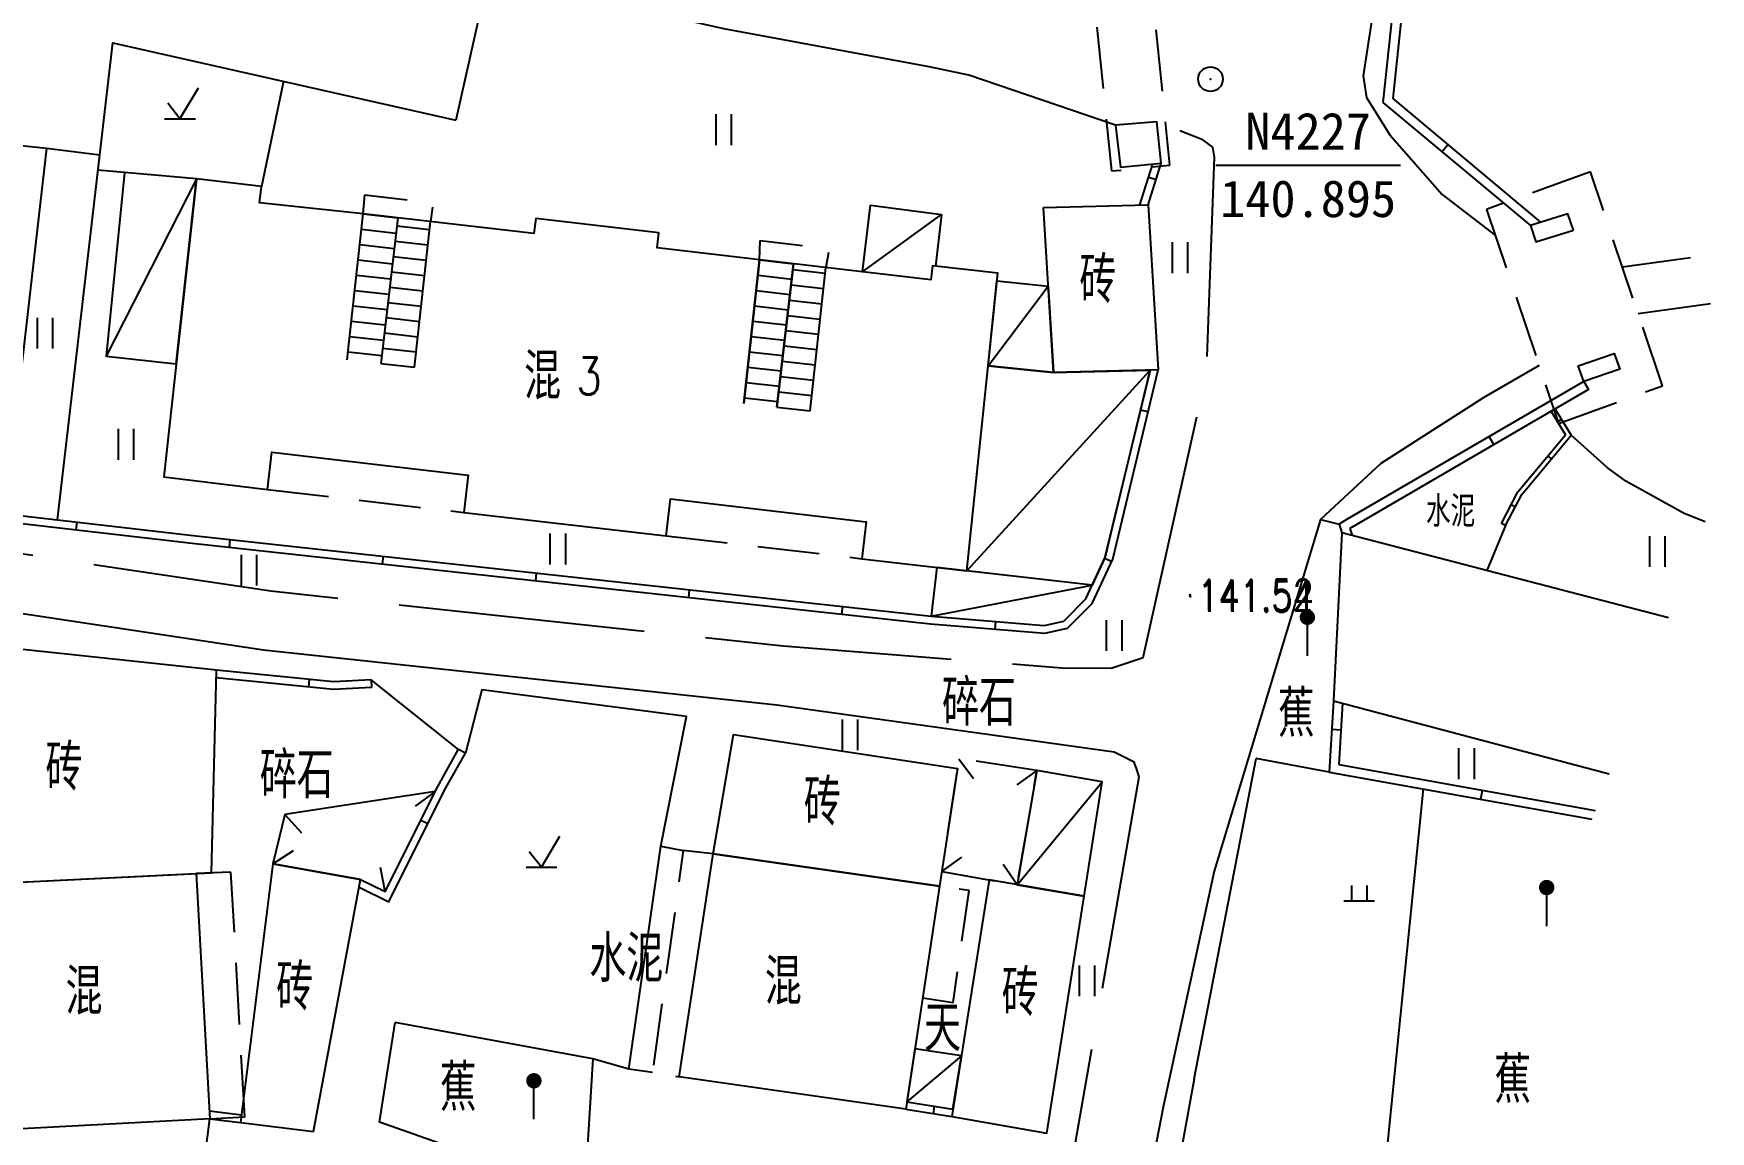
# Model space of a CAD drawing. Extents: x 529262 to 576451, y 2694391 to 2717535.
# Drawn here: x 564768 to 564822.5, y 2709757.8 to 2709793.4 of the extents above; entities that cross this region are included whole.
import ezdxf
from ezdxf.enums import TextEntityAlignment as Align

# ---------------------------------------------------------------- set-up
doc = ezdxf.new("R2010")
doc.units = 0
doc.linetypes.add('X2', pattern=[10, 8, -2])
doc.linetypes.add('X5', pattern=[3, 2, -1])
for name, color, linetype in [('DLDW', 8, 'Continuous'), ('DLSS', 4, 'Continuous'), ('DMTZ', 8, 'Continuous'), ('GCD', 8, 'Continuous'), ('JMD', 8, 'Continuous'), ('KZD', 8, 'Continuous'), ('ZBTZ', 8, 'Continuous'), ('ZJ', 7, 'Continuous')]:
    doc.layers.add(name, color=color, linetype=linetype)
doc.styles.add('HZ', font='rs.shx', dxfattribs={"width": 0.8, "bigfont": 'hztxt.shx'})
doc.styles.add('等线体', font='simhei.ttf')
doc.linetypes.add('10421', pattern='A,2,[150,AAA.SHX,S=0.5,R=0,X=0,Y=0.5],1e-11', length=2)
doc.linetypes.add('10422', pattern='A,0.75,[150,AAA.SHX,S=0.5,R=0,X=0,Y=0.5],1.5,[177,AAA.SHX,S=1,R=0,X=0,Y=0.4],0.75', length=3)
doc.linetypes.add('1161', pattern='A,0,[149,AAA.SHX,S=0.15,R=0,X=0,Y=0],-1.6', length=1.6)
doc.linetypes.add('444', pattern='A,4.5,[145,AAA.SHX,S=1,R=0,X=0,Y=1],4.5,-0.5,[146,AAA.SHX,S=1,R=0,X=0,Y=0],-0.5', length=10)

# ---------------------------------------------------------------- blocks, each defined once
blk = doc.blocks.new('GC200')
at = {"linetype": 'Continuous', "const_width": 0.2, "flags": 128}
blk.add_lwpolyline([(-0.1, 0, 1), (0.1, 0, 1)], format="xyb", close=True, dxfattribs=at)
blk = doc.blocks.new('gc121')
at = {"color": 8}
for p, q in [((-0.5, -1), (-0.5, 1)), ((0.5, -1), (0.5, 1))]:
    blk.add_line(p, q, dxfattribs=at)
blk = doc.blocks.new('gc123')
at = {"color": 8}
for p, q in [((0, 0), (1.2, 2)), ((-1, 0), (1, 0)), ((0, 0), (-0.8, 1))]:
    blk.add_line(p, q, dxfattribs=at)
blk = doc.blocks.new('gc165')
at = {"color": 8}
blk.add_line((0, 0), (0, 2), dxfattribs=at)
at = {"color": 8, "const_width": 0.5}
blk.add_lwpolyline([(-0.25, 2.5, 1), (0.25, 2.5, 1)], format="xyb", close=True, dxfattribs=at)
blk = doc.blocks.new('gc119')
at = {"color": 8}
for p, q in [((-1, 0), (1, 0)), ((-0.5, 1), (-0.5, 0)), ((0.5, 1), (0.5, 0))]:
    blk.add_line(p, q, dxfattribs=at)
blk = doc.blocks.new('gc117')
at = {"color": 8}
blk.add_circle((0, 0), 0.8, dxfattribs=at)
blk.add_point((0, 0), dxfattribs=at)

msp = doc.modelspace()

# ---------------------------------------------------------------- linework, layer by layer
at = {"layer": 'DLDW', "color": 252, "linetype": 'Continuous', "elevation": -521.769, "flags": 128}
msp.add_lwpolyline([(564821.105, 2709774.443), (564810.499, 2709777.2), (564810.236, 2709771.753), (564819.176, 2709769.381)], dxfattribs=at)
at = {"layer": 'DLSS', "linetype": 'Continuous', "flags": 128}
for points in [[(564803.161, 2709790.425), (564798.399, 2709792.046), (564797.115, 2709792.323), (564790.442, 2709793.558), (564778.45, 2709796.272), (564771.641, 2709796.494), (564764.749, 2709795.805), (564754.965, 2709796.016)], [(564803.846, 2709769.521), (564803.764, 2709769.762), (564803.115, 2709770.086), (564792.169, 2709771.61), (564775.503, 2709773.397), (564762.948, 2709775.281), (564756.214, 2709776.334), (564755.167, 2709776.35), (564754.011, 2709776.318), (564749.962, 2709775.937), (564731.016, 2709777.222), (564714.951, 2709778.871), (564707.346, 2709780.369), (564695.373, 2709783.528), (564684.981, 2709787.459), (564681.183, 2709788.77)], [(564820.119, 2709784.315), (564822.468, 2709784.637)]]:
    msp.add_lwpolyline(points, dxfattribs=at)
at = {"layer": 'DLSS', "linetype": 'Continuous', "elevation": 142.08, "flags": 128}
for points in [[(564811.571, 2709794.483), (564811.2, 2709792.031), (564811.303, 2709791.33), (564812.065, 2709790.115), (564813.759, 2709788.178), (564815.486, 2709786.846)], [(564816.906, 2709782.629), (564815.112, 2709781.595), (564811.774, 2709779.45), (564809.811, 2709777.635), (564806.358, 2709766.219), (564804.711, 2709758.613), (564803.598, 2709752.893), (564803.591, 2709752.568)]]:
    msp.add_lwpolyline(points, dxfattribs=at)
at = {"layer": 'DLSS', "linetype": 'X2', "flags": 128}
for points in [[(564682.214, 2709791.424), (564684.9, 2709790.208), (564695.821, 2709785.226), (564707.74, 2709782.081), (564715.211, 2709780.609), (564731.165, 2709778.972), (564749.934, 2709777.699), (564754.87, 2709778.299), (564755.737, 2709778.283), (564756.981, 2709778.177), (564763.231, 2709777.192), (564775.75, 2709775.314), (564792.375, 2709773.531), (564801.419, 2709772.823), (564803.023, 2709772.806), (564804.056, 2709773.154)], [(564804.056, 2709773.154), (564806.112, 2709782.347), (564806.372, 2709789.388), (564806.317, 2709789.718), (564805.997, 2709789.949), (564804.5, 2709790.54)], [(564819.609, 2709785.83), (564821.823, 2709786.133)], [(564801.02, 2709752.568), (564803.926, 2709769.287), (564803.846, 2709769.521)]]:
    msp.add_lwpolyline(points, dxfattribs=at)
at = {"layer": 'DMTZ', "linetype": '10422'}
msp.add_lwpolyline([(564768.824, 2709777.622), (564770.612, 2709793.102), (564781.746, 2709790.591)], dxfattribs=at)
at = {"layer": 'DMTZ', "linetype": '10421'}
msp.add_lwpolyline([(564805.707, 2709759.484), (564804.683, 2709753.835), (564804.568, 2709752.824), (564804.879, 2709752.568)], dxfattribs=at)
at = {"layer": 'JMD', "linetype": 'Continuous'}
for p, q in [((564813.753, 2709789.567), (564813.945, 2709789.797)), ((564773.338, 2709788.691), (564770.401, 2709782.937)), ((564804.473, 2709788.659), (564804.235, 2709788.735)), ((564778.224, 2709782.814), (564778.746, 2709787.552)), ((564778.746, 2709787.552), (564779.863, 2709787.422)), ((564779.863, 2709787.422), (564779.314, 2709782.694)), ((564779.863, 2709787.422), (564779.314, 2709782.694)), ((564779.833, 2709787.164), (564780.896, 2709787.039)), ((564780.405, 2709782.574), (564780.925, 2709787.299)), ((564778.691, 2709787.055), (564779.806, 2709786.926)), ((564779.776, 2709786.667), (564780.842, 2709786.543)), ((564778.636, 2709786.558), (564779.748, 2709786.43)), ((564779.718, 2709786.17), (564780.787, 2709786.046)), ((564778.527, 2709785.564), (564779.633, 2709785.438)), ((564778.582, 2709786.061), (564779.691, 2709785.934)), ((564779.66, 2709785.674), (564780.732, 2709785.55)), ((564791.61, 2709786.058), (564791.097, 2709781.397)), ((564791.097, 2709781.397), (564791.61, 2709786.058)), ((564791.556, 2709785.561), (564792.654, 2709785.434)), ((564791.61, 2709786.058), (564792.712, 2709785.93)), ((564792.172, 2709781.278), (564792.712, 2709785.93)), ((564792.712, 2709785.93), (564792.172, 2709781.278)), ((564792.712, 2709785.93), (564792.172, 2709781.278)), ((564792.691, 2709785.748), (564793.738, 2709785.627)), ((564793.246, 2709781.16), (564793.758, 2709785.809)), ((564793.246, 2709781.16), (564793.758, 2709785.809)), ((564778.472, 2709785.067), (564779.576, 2709784.942)), ((564779.603, 2709785.177), (564780.678, 2709785.054)), ((564791.501, 2709785.064), (564792.597, 2709784.938)), ((564792.633, 2709785.252), (564793.684, 2709785.131)), ((564799.023, 2709782.62), (564800.975, 2709785.203)), ((564778.417, 2709784.57), (564779.518, 2709784.446)), ((564779.545, 2709784.68), (564780.623, 2709784.558)), ((564791.446, 2709784.567), (564792.539, 2709784.442)), ((564792.575, 2709784.755), (564793.629, 2709784.634)), ((564778.363, 2709784.073), (564779.46, 2709783.95)), ((564779.487, 2709784.184), (564780.569, 2709784.062)), ((564791.391, 2709784.07), (564792.482, 2709783.946)), ((564792.518, 2709784.258), (564793.574, 2709784.138)), ((564778.308, 2709783.576), (564779.403, 2709783.454)), ((564779.43, 2709783.687), (564780.514, 2709783.566)), ((564791.337, 2709783.573), (564792.424, 2709783.451)), ((564792.46, 2709783.762), (564793.52, 2709783.642)), ((564778.253, 2709783.079), (564779.345, 2709782.958)), ((564779.372, 2709783.19), (564780.459, 2709783.07)), ((564791.282, 2709783.076), (564792.366, 2709782.955)), ((564792.402, 2709783.265), (564793.465, 2709783.145)), ((564779.314, 2709782.694), (564780.405, 2709782.574)), ((564791.227, 2709782.579), (564792.309, 2709782.459)), ((564792.287, 2709782.272), (564793.356, 2709782.153)), ((564792.345, 2709782.768), (564793.41, 2709782.649)), ((564791.173, 2709782.082), (564792.251, 2709781.963)), ((564792.229, 2709781.775), (564793.301, 2709781.657)), ((564818.362, 2709782.106), (564818.512, 2709781.847)), ((564791.118, 2709781.585), (564792.194, 2709781.467)), ((564792.172, 2709781.278), (564793.246, 2709781.16)), ((564804.217, 2709781.122, 141.21), (564803.974, 2709781.181, 141.21)), ((564817.636, 2709780.877), (564817.508, 2709780.798)), ((564815.289, 2709780.321), (564815.44, 2709780.061)), ((564817.308, 2709779.598, 141.119), (564817.193, 2709779.694, 141.119)), ((564816.133, 2709778.04, 141.169), (564816, 2709778.11, 141.169)), ((564769.432, 2709777.3, 141.21), (564769.461, 2709777.548, 141.21)), ((564815.815, 2709777.437), (564815.682, 2709777.507)), ((564774.4, 2709776.734, 141.21), (564774.427, 2709776.982, 141.21)), ((564779.37, 2709776.19, 141.21), (564779.397, 2709776.439, 141.21)), ((564803.033, 2709776.266, 141.21), (564802.806, 2709776.371, 141.21)), ((564784.341, 2709775.647, 141.21), (564784.368, 2709775.895, 141.21)), ((564789.311, 2709775.103, 141.21), (564789.338, 2709775.351, 141.21)), ((564794.281, 2709774.559, 141.21), (564794.308, 2709774.808, 141.21)), ((564799.257, 2709774.075, 141.21), (564799.277, 2709774.324, 141.21)), ((564776.988, 2709772.448, 140.82), (564776.964, 2709772.199, 140.82)), ((564810.178, 2709770.827), (564810.478, 2709770.809)), ((564798.073, 2709769.871), (564798.548, 2709769.227)), ((564800.609, 2709769.488), (564799.96, 2709769.02)), ((564781.083, 2709768.803, 141.513), (564780.434, 2709768.336, 141.513)), ((564799.97, 2709765.784), (564802.728, 2709769.125)), ((564815.014, 2709768.554, 141.768), (564815.067, 2709768.849, 141.768)), ((564776.201, 2709768.057), (564776.74, 2709767.466)), ((564780.838, 2709767.755), (564780.615, 2709767.866)), ((564775.807, 2709766.463), (564776.478, 2709766.898)), ((564797.519, 2709766.207), (564798.168, 2709766.675)), ((564779.46, 2709765.558), (564779.3, 2709766.342)), ((564799.97, 2709765.784), (564799.509, 2709766.438)), ((564798.157, 2709760.231), (564796.391, 2709758.742)), ((564797.248, 2709758.352), (564797.288, 2709758.598))]:
    msp.add_line(p, q, dxfattribs=at)
at = {"layer": 'JMD', "linetype": 'X5', "flags": 128}
for points in [[(564802.253, 2709796.596), (564803.032, 2709788.943), (564804.923, 2709789.135), (564804.145, 2709796.771), (564803.849, 2709796.744), (564802.255, 2709796.596)], [(564778.746, 2709787.552), (564778.792, 2709788.168), (564781.014, 2709787.914), (564780.925, 2709787.299)], [(564791.61, 2709786.058), (564791.631, 2709786.684), (564793.861, 2709786.426), (564793.758, 2709785.809)]]:
    msp.add_lwpolyline(points, dxfattribs=at)
at = {"layer": 'JMD', "linetype": 'Continuous', "flags": 128}
for points in [[(564812.372, 2709796.233), (564811.84, 2709791.166)], [(564812.664, 2709796.147), (564812.155, 2709791.294)], [(564811.84, 2709791.166), (564816.623, 2709787.168)], [(564812.155, 2709791.294), (564816.963, 2709787.274)], [(564803.95, 2709787.839), (564804.375, 2709789.174)], [(564804.215, 2709787.846), (564804.646, 2709789.201)], [(564818.362, 2709782.106), (564810.681, 2709777.643)], [(564818.512, 2709781.847), (564810.835, 2709777.386)], [(564810.681, 2709777.643), (564810.415, 2709777.479)], [(564810.415, 2709777.479), (564810.499, 2709777.2)], [(564810.835, 2709777.386), (564810.768, 2709777.345)], [(564810.768, 2709777.345), (564810.839, 2709777.112)], [(564810.236, 2709771.753), (564810.093, 2709769.438)], [(564810.531, 2709771.675), (564810.409, 2709769.686)], [(564778.609, 2709765.706), (564779.572, 2709765.222), (564781.386, 2709768.849), (564782.06, 2709770.056)], [(564778.655, 2709765.952), (564779.46, 2709765.558), (564781.165, 2709768.966), (564781.841, 2709770.178)], [(564796.354, 2709758.495), (564797.845, 2709758.256)], [(564796.391, 2709758.742), (564797.884, 2709758.503)]]:
    msp.add_lwpolyline(points, dxfattribs=at)
for points, elevation in [([(564768.463, 2709789.681), (564767.243, 2709778.98), (564737.156, 2709782.145), (564738.365, 2709792.863), (564768.463, 2709789.681), (564768.463, 2709789.681)], 139.582), ([(564803.161, 2709790.425), (564803.321, 2709789.068), (564804.646, 2709789.201), (564804.5, 2709790.54)], 140.681), ([(564773.338, 2709788.691), (564771.001, 2709788.893), (564770.401, 2709782.937), (564772.677, 2709782.687)], 140.372), ([(564798.332, 2709775.97), (564799.336, 2709785.625), (564797.214, 2709785.864), (564797.167, 2709785.413), (564788.279, 2709786.445), (564788.336, 2709786.935), (564784.341, 2709787.402), (564784.283, 2709786.909), (564778.746, 2709787.552), (564775.38, 2709787.907), (564775.439, 2709788.439), (564773.338, 2709788.691), (564772.273, 2709779.015), (564775.633, 2709778.612), (564775.773, 2709779.814), (564782.15, 2709779.069), (564782.009, 2709777.862), (564788.572, 2709777.108), (564788.711, 2709778.302), (564795.067, 2709777.56), (564794.927, 2709776.362), (564798.332, 2709775.97)], 143.145), ([(564797.51, 2709787.529), (564797.321, 2709785.852), (564797.214, 2709785.864), (564797.167, 2709785.413), (564794.951, 2709785.67), (564795.202, 2709787.829)], 140.891), ([(564800.818, 2709787.756), (564804.215, 2709787.846), (564804.546, 2709782.489), (564801.149, 2709782.399)], 140.824), ([(564818.018, 2709787.025), (564817.842, 2709787.549), (564816.623, 2709787.168), (564816.797, 2709786.646)], 141.256), ([(564801.149, 2709782.399), (564799.023, 2709782.62), (564799.31, 2709785.376), (564800.975, 2709785.203)], 140.824), ([(564798.332, 2709775.97), (564799.023, 2709782.62), (564801.149, 2709782.399), (564804.287, 2709782.482), (564802.806, 2709776.371), (564802.403, 2709775.501)], 141.553), ([(564797.364, 2709776.081), (564797.176, 2709774.494), (564799.277, 2709774.324), (564800.844, 2709774.198), (564801.479, 2709774.331), (564802.197, 2709775.057), (564802.403, 2709775.501)], 141.553), ([(564764.953, 2709773.704), (564764.942, 2709765.733), (564773.822, 2709766.17), (564773.977, 2709772.746)], 140.82), ([(564790.096, 2709766.786), (564790.756, 2709770.657), (564798.026, 2709769.558), (564797.448, 2709765.734)], 141.662), ([(564800.609, 2709769.488), (564799.97, 2709765.784), (564802.141, 2709765.41), (564802.728, 2709769.125)], 141.65), ([(564796.354, 2709758.495), (564789.002, 2709759.547), (564790.096, 2709766.786), (564797.448, 2709765.734)], 141.662), ([(564773.77, 2709758.19), (564766.239, 2709757.781), (564765.803, 2709765.776), (564773.322, 2709766.15)], 141.23), ([(564797.845, 2709758.256), (564800.925, 2709757.725), (564802.141, 2709765.41), (564799.061, 2709765.941)], 141.742)]:
    msp.add_lwpolyline(points, close=True, dxfattribs=dict(at, elevation=elevation))
at = {"layer": 'JMD', "linetype": 'X5'}
msp.add_lwpolyline([(564818.57, 2709788.918), (564815.201, 2709787.695), (564817.538, 2709780.751), (564820.907, 2709781.974)], close=True, dxfattribs=at)
at = {"layer": 'JMD', "linetype": 'Continuous', "flags": 128}
for points, elevation in [([(564794.951, 2709785.67), (564797.51, 2709787.529)], 140.891), ([(564715.434, 2709783.366), (564750.453, 2709779.742), (564773.221, 2709777.114), (564797.176, 2709774.494), (564800.844, 2709774.198), (564801.479, 2709774.331), (564802.197, 2709775.057), (564802.832, 2709776.429), (564804.287, 2709782.482)], 141.21), ([(564715.385, 2709783.12), (564750.426, 2709779.493), (564773.193, 2709776.866), (564797.153, 2709774.245), (564800.86, 2709773.946), (564801.604, 2709774.102), (564802.406, 2709774.912), (564803.07, 2709776.346), (564804.546, 2709782.489)], 141.21), ([(564798.332, 2709775.97), (564804.287, 2709782.482)], 141.553), ([(564816.219, 2709778.526), (564817.766, 2709780.382)], 141.119), ([(564816.345, 2709778.442), (564817.951, 2709780.369)], 141.119), ([(564815.682, 2709777.507), (564816.219, 2709778.526)], 141.169), ([(564815.815, 2709777.437), (564816.345, 2709778.442)], 141.169), ([(564797.176, 2709774.494), (564802.403, 2709775.501)], 141.21), ([(564779.013, 2709772.179), (564777.774, 2709772.118), (564773.971, 2709772.495)], 140.82), ([(564779.001, 2709772.429), (564777.781, 2709772.369), (564773.977, 2709772.746)], 140.82), ([(564779.001, 2709772.429), (564779.013, 2709772.179)], 141.269), ([(564782.06, 2709770.056), (564781.837, 2709770.17)], 141.51), ([(564810.093, 2709769.438), (564818.615, 2709767.907)], 141.768), ([(564810.409, 2709769.686), (564818.724, 2709768.192)], 141.768), ([(564773.755, 2709758.444), (564774.79, 2709758.315)], 140.055), ([(564773.77, 2709758.19), (564774.759, 2709758.067)], 140.055)]:
    msp.add_lwpolyline(points, dxfattribs=dict(at, elevation=elevation))
for points in [[(564818.362, 2709782.106), (564818.17, 2709782.615), (564819.339, 2709783.024), (564819.531, 2709782.515)], [(564777.127, 2709757.771), (564778.655, 2709765.952), (564775.807, 2709766.463), (564774.759, 2709758.067)], [(564797.884, 2709758.503), (564798.157, 2709760.231), (564796.65, 2709760.459), (564796.391, 2709758.742)]]:
    msp.add_lwpolyline(points, close=True, dxfattribs=at)
at = {"layer": 'JMD', "linetype": 'Continuous'}
for points in [[(564817.425, 2709781.215), (564817.951, 2709780.369)], [(564817.296, 2709781.14), (564817.766, 2709780.382)]]:
    msp.add_lwpolyline(points, dxfattribs=at)
at = {"layer": 'JMD', "linetype": '444'}
msp.add_lwpolyline([(564822.293, 2709777.561), (564821.612, 2709777.827), (564819.721, 2709778.879), (564819.119, 2709779.323), (564817.951, 2709780.369)], dxfattribs=at)
at = {"layer": 'JMD', "linetype": 'X5', "flags": 128}
for points, elevation in [([(564775.633, 2709778.612), (564782.009, 2709777.862)], 143.145), ([(564788.572, 2709777.108), (564794.927, 2709776.362)], 142.475), ([(564790.096, 2709766.786), (564789.132, 2709766.895), (564788.13, 2709759.692), (564789.002, 2709759.547)], 141.662), ([(564796.901, 2709762.115), (564797.889, 2709761.965), (564798.409, 2709765.596), (564797.448, 2709765.734)], 141.662)]:
    msp.add_lwpolyline(points, dxfattribs=dict(at, elevation=elevation))
at = {"layer": 'JMD', "linetype": 'X5', "elevation": 141.65, "flags": 128}
msp.add_lwpolyline([(564800.609, 2709769.488), (564798.073, 2709769.871), (564797.519, 2709766.207), (564799.97, 2709765.784)], close=True, dxfattribs=at)
at = {"layer": 'JMD', "elevation": 141.513, "flags": 128}
msp.add_lwpolyline([(564779.46, 2709765.558), (564781.083, 2709768.803), (564776.201, 2709768.057), (564775.807, 2709766.463), (564778.655, 2709765.952), (564779.46, 2709765.558)], close=True, dxfattribs=at)
at = {"layer": 'JMD', "linetype": 'X5', "elevation": 141.23}
msp.add_lwpolyline([(564773.77, 2709758.19), (564774.899, 2709758.254), (564774.452, 2709766.195), (564773.322, 2709766.15)], dxfattribs=at)
at = {"layer": 'KZD', "linetype": 'Continuous'}
msp.add_line((564806.411, 2709789.136), (564812.411, 2709789.136), dxfattribs=at)
at = {"layer": 'ZBTZ', "linetype": '1161', "flags": 128}
for points, elevation in [([(564782.798, 2709795.288), (564781.746, 2709790.591)], 139.968), ([(564776.152, 2709791.853), (564775.439, 2709788.439)], 139.968), ([(564768.463, 2709789.681), (564770.192, 2709789.464)], 139.582), ([(564771.001, 2709788.893), (564770.135, 2709788.973)], 140.372), ([(564781.837, 2709770.17), (564779.001, 2709772.429)], 141.51), ([(564805.707, 2709759.484), (564807.719, 2709769.883)], 142.225), ([(564810.093, 2709769.438), (564807.719, 2709769.883)], 141.768), ([(564813.146, 2709768.89), (564811.495, 2709752.568)], 141.633), ([(564786.195, 2709760.134), (564779.785, 2709761.309)], 141.879), ([(564773.052, 2709752.568), (564773.77, 2709758.19)], 140.055)]:
    msp.add_lwpolyline(points, dxfattribs=dict(at, elevation=elevation))
at = {"layer": 'ZBTZ', "linetype": '1161', "ltscale": 0.2, "elevation": 142.225, "flags": 128}
msp.add_lwpolyline([(564809.811, 2709777.635), (564810.415, 2709777.479)], dxfattribs=at)
at = {"layer": 'ZBTZ', "linetype": '1161', "ltscale": 0.5, "elevation": 141.169, "flags": 128}
msp.add_lwpolyline([(564815.815, 2709777.437), (564815.21, 2709775.975)], dxfattribs=at)
at = {"layer": 'ZBTZ', "linetype": '1161', "flags": 128}
for points in [[(564788.399, 2709767.029), (564789.24, 2709771.238), (564782.591, 2709772.107), (564782.06, 2709770.056)], [(564788.13, 2709759.692), (564787.365, 2709759.801), (564788.399, 2709767.029), (564789.132, 2709766.895)], [(564787.365, 2709759.801), (564786.195, 2709760.134), (564785.92, 2709755.734), (564779.277, 2709758.077), (564779.785, 2709761.309)]]:
    msp.add_lwpolyline(points, dxfattribs=at)

# ---------------------------------------------------------------- block references
at = {"layer": 'GCD', "linetype": 'Continuous'}
ref = msp.add_blockref('GC200', (564805.577, 2709775.183, 141.519), dxfattribs=dict(at, xscale=0.1999999999534339, yscale=0.1999999999534339, zscale=0.1999999999534339))
ref.add_attrib('height', '141.52', dxfattribs={"linetype": 'Continuous', "height": 1, "style": 'HZ', "width": 0.8}).set_placement((564805.817, 2709775.183, 141.519), align=Align.MIDDLE_LEFT)
ref = msp.add_blockref('GC200', (564805.577, 2709775.183, 141.519), dxfattribs=dict(at, xscale=0.1999999999534339, yscale=0.1999999999534339, zscale=0.1999999999534339))
ref.add_attrib('height', '141.52', dxfattribs={"linetype": 'Continuous', "height": 1, "style": 'HZ', "width": 0.8}).set_placement((564805.817, 2709775.183, 141.519), align=Align.MIDDLE_LEFT)
ref = msp.add_blockref('GC200', (564805.587, 2709775.137, 141.542), dxfattribs=dict(at, xscale=0.1999999999534339, yscale=0.1999999999534339, zscale=0.1999999999534339))
ref.add_attrib('height', '141.54', dxfattribs={"linetype": 'Continuous', "height": 1, "style": 'HZ', "width": 0.8}).set_placement((564805.827, 2709775.137, 141.542), align=Align.MIDDLE_LEFT)
ref = msp.add_blockref('GC200', (564805.587, 2709775.137, 141.542), dxfattribs=dict(at, xscale=0.1999999999534339, yscale=0.1999999999534339, zscale=0.1999999999534339))
ref.add_attrib('height', '141.54', dxfattribs={"linetype": 'Continuous', "height": 1, "style": 'HZ', "width": 0.8}).set_placement((564805.827, 2709775.137, 141.542), align=Align.MIDDLE_LEFT)
at = {"layer": 'KZD', "linetype": 'Continuous', "xscale": 0.5, "yscale": 0.5, "zscale": 0.5}
msp.add_blockref('gc117', (564806.242, 2709791.923, 140.895), dxfattribs=at)
at = {"layer": 'ZBTZ', "linetype": 'Continuous', "xscale": 0.5, "yscale": 0.5}
for name, p in [('gc123', (564772.797, 2709790.639)), ('gc121', (564790.449, 2709790.283)), ('gc121', (564805.255, 2709786.129)), ('gc121', (564768.418, 2709783.679)), ('gc121', (564771.048, 2709780.073)), ('gc121', (564785.065, 2709776.678)), ('gc121', (564820.746, 2709776.596)), ('gc121', (564775.04, 2709775.987)), ('gc165', (564809.386, 2709773.211)), ('gc121', (564803.121, 2709773.871)), ('gc121', (564794.549, 2709770.648)), ('gc121', (564814.556, 2709769.712)), ('gc123', (564784.528, 2709766.354)), ('gc165', (564817.153, 2709764.441)), ('gc119', (564811.067, 2709765.255)), ('gc121', (564802.243, 2709762.661)), ('gc165', (564784.283, 2709758.171, 141.379))]:
    msp.add_blockref(name, p, dxfattribs=at)

# ---------------------------------------------------------------- texts
at = {"layer": 'JMD', "linetype": 'Continuous', "style": 'HZ', "width": 0.8}
for s, p in [('砖', (564803.186, 2709785.412)), ('混', (564785.163, 2709782.285)), ('砖', (564769.63, 2709769.591)), ('砖', (564794.242, 2709768.458)), ('砖', (564777.119, 2709762.46)), ('混', (564792.975, 2709762.641)), ('混', (564770.281, 2709762.319)), ('砖', (564800.666, 2709762.276))]:
    msp.add_text(s, height=1.5, dxfattribs=at).set_placement(p, align=Align.MIDDLE_RIGHT)
msp.add_text('3', height=1.2, dxfattribs=at).set_placement((564785.663, 2709782.285), align=Align.MIDDLE_LEFT)
at = {"layer": 'KZD', "linetype": 'Continuous', "style": '等线体'}
for s, p in [('N4227', (564809.411, 2709790.236)), ('140.895', (564809.411, 2709788.036))]:
    msp.add_text(s, height=1.2, dxfattribs=at).set_placement(p, align=Align.MIDDLE)
at = {"layer": 'ZJ', "color": 8, "linetype": 'Continuous', "style": 'HZ', "width": 0.8}
for s, height, p in [('水泥', 1, (564814.034, 2709777.947)), ('碎石', 1.5, (564798.729, 2709771.768)), ('蕉', 1.5, (564809.022, 2709771.408)), ('碎石', 1.5, (564776.585, 2709769.419)), ('水泥', 1.5, (564787.283, 2709763.456)), ('天', 1.5, (564797.545, 2709761.136)), ('蕉', 1.5, (564781.823, 2709759.269, 140.367)), ('蕉', 1.5, (564816.046, 2709759.526))]:
    msp.add_text(s, height=height, dxfattribs=at).set_placement(p, align=Align.MIDDLE)

doc.saveas('drawing.dxf')
